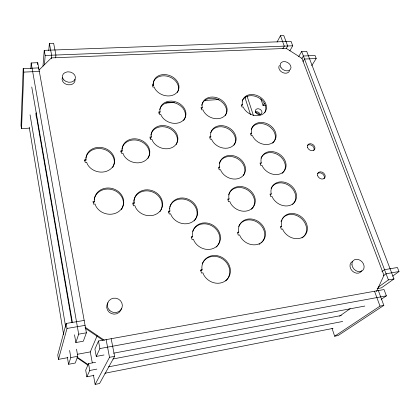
<?xml version="1.0" encoding="UTF-8"?>
<svg xmlns="http://www.w3.org/2000/svg" width="420" height="420" viewBox="0 0 420 420"><rect width="100%" height="100%" fill="white"/><g stroke="black" fill="none" stroke-linecap="round" stroke-linejoin="round"><path stroke-width="0.63" d="M38.609 69.022L38.687 67.888L23.205 68.581L21 125.459L21.52 128.704L29.363 128.126M21.52 128.704L23.798 72.109L23.205 68.581M30.844 68.822L31.164 62.958L37.748 62.68L86.405 332.808L83.302 341.219L75.857 342.552L74.519 334.808M37.616 64.627L37.748 62.68M36.078 116.146L36.314 112.907M42.982 66.15L44.231 50.358L291.044 41.328L292.719 45.791L289.832 50.883M44.436 64.606L45.181 55.456L44.231 50.358M48.752 50.594L49.387 43.412L53.634 43.271L55.928 55.036L55.634 57.892M51.303 58.769L51.644 55.204L49.387 43.412M86.121 159.542L84.641 159.679L85.181 162.383L86.667 162.246L87.323 164.089A14.453 12.243 14.1 0 0 110.444 169.15A14.453 12.243 14.1 0 0 106.37 148.958A14.453 12.243 14.1 0 0 86.032 157.663L85.89 160.671L84.41 160.808M94.516 201.169L92.993 201.338L93.571 204.204L95.088 204.031L95.776 205.973A14.81 13.01 15 0 0 119.511 210.94A14.81 13.01 15 0 0 115.195 189.567A14.81 13.01 15 0 0 94.406 199.174L94.248 202.209L93.24 202.325M84.173 320.423L66.171 323.463L57.766 354.989L58.469 359.378L67.872 357.63M58.469 359.378L67.011 328.451L66.171 323.463M122.32 150.591L120.897 150.712L121.495 153.342L122.918 153.216L123.606 155.006A14.054 11.781 18.7 0 0 146.018 159.999A14.054 11.781 18.7 0 0 141.535 140.38A14.054 11.781 18.7 0 0 122.178 148.764L121.989 151.72L120.572 151.846M153.599 84.698L152.292 84.772L152.906 87.113L154.214 87.04L154.886 88.641A13.125 10.295 21 0 0 175.675 93.65A13.125 10.295 21 0 0 171.087 76.151A13.125 10.295 21 0 0 153.426 83.076L153.599 84.698L153.211 85.927L153.095 84.851M76.529 349.162L77.752 356.276L75.259 363.032L68.549 364.303L70.812 357.562L69.62 350.464M75.857 342.552L78.677 334.163L31.164 62.958M151.321 136.862L149.951 136.978L150.586 139.524L151.961 139.409L152.659 141.141A13.692 11.272 21.8 0 0 174.4 146.092A13.692 11.272 21.8 0 0 169.633 127.108A13.692 11.272 21.8 0 0 151.142 135.098L151.321 136.862L150.922 138.007L150.008 138.08M160.094 111.809L158.765 111.904L159.401 114.34L160.729 114.245L161.427 115.91A13.367 10.731 22.1 0 0 182.595 120.871A13.367 10.731 22.1 0 0 177.828 102.674A13.367 10.731 22.1 0 0 159.91 110.119L160.094 111.809L159.679 112.99L158.797 113.053M132.888 203.952L133.859 203.842L134.237 202.823L134.075 200.855A14.511 12.7 21.6 0 1 153.946 191.363A14.511 12.7 21.6 0 1 158.76 212.441A14.511 12.7 21.6 0 1 135.602 207.564L134.883 205.648L133.413 205.816L132.773 202.991L134.237 202.823M92.269 362.786L90.305 351.897L97.088 335.843M95.623 362.281L88.547 363.626L85.685 370.146L86.856 376.798L93.923 375.406M381.155 299.392L386.384 295.838L384.027 289.543L98.485 340.998L94.92 349.115L96.264 356.433L103.992 354.984M201.763 108.612L202.277 107.447L202.046 105.803A13.03 10.285 25.8 0 1 218.978 98.579A13.03 10.285 25.8 0 1 224.175 116.314A13.03 10.285 25.8 0 1 203.695 111.442L202.976 109.825L201.7 109.914L201.007 107.536L202.277 107.447M86.856 376.798L89.77 370.487L88.547 363.626M96.264 356.433L99.897 348.569L98.485 340.998M376.504 291.475L383.959 275.315L301.964 58.391L286.319 48.405L51.387 57.881L38.96 70.088M169.916 211.003L168.488 211.176L169.192 213.995L170.62 213.822L171.381 215.728A14.364 12.511 27.4 0 0 194.14 220.521A14.364 12.511 27.4 0 0 188.864 199.5A14.364 12.511 27.4 0 0 169.701 209.039L169.916 211.003L169.439 211.995L168.494 212.105M210.284 137.76L210.829 136.652L210.578 134.93A13.298 10.726 27.7 0 1 227.74 127.145A13.298 10.726 27.7 0 1 233.158 145.635A13.298 10.726 27.7 0 1 212.299 140.81L211.554 139.125L210.257 139.235L209.538 136.757L210.829 136.652M245.579 96.82L245.049 97.823L250.535 114.65M241.883 105.819L242.492 104.669L242.209 103.063A12.758 9.87 28.8 0 1 258.242 96.023A12.758 9.87 28.8 0 1 263.839 113.358A12.758 9.87 28.8 0 1 243.989 108.575L243.238 106.99L242.015 107.079L241.269 104.753L242.492 104.669M111.179 338.714L114.613 356.349L99.561 383.512L95.125 384.405L109.51 357.315L106.118 339.623M277.074 42.058L280.45 35.705L283.815 35.595L287.669 45.985L286.23 48.573M282.86 48.71L284.282 46.116L280.45 35.705M219.161 168.158L219.749 167.108L219.476 165.312A13.582 11.183 30.2 0 1 236.88 156.917A13.582 11.183 30.2 0 1 242.529 176.206A13.582 11.183 30.2 0 1 221.277 171.444L220.505 169.691L219.188 169.822L218.431 167.239L219.749 167.108M262.978 105.536L264.274 103.289M251.045 134.29L251.685 133.192L251.386 131.518A13.025 10.269 30.9 0 1 267.624 123.937A13.025 10.269 30.9 0 1 273.446 141.992A13.025 10.269 30.9 0 1 253.239 137.256L252.467 135.613L251.228 135.718L250.446 133.298L251.685 133.192M298.699 56.543L301.675 51.502L306.679 51.287L393.986 278.933L381.397 287.863L377.165 288.619M192.691 236.418L191.268 236.612L192.024 239.505L193.452 239.311L194.245 241.269A14.522 12.752 32.8 0 0 217.098 245.963A14.522 12.752 32.8 0 0 211.444 224.369A14.522 12.752 32.8 0 0 192.444 234.397L192.691 236.418L192.15 237.342L191.2 237.473M301.87 58.553L303.387 56.018L315.047 55.493L316.213 58.501L311.698 65.699M303.009 61.572L304.537 59.041L316.213 58.501M228.433 199.889L229.058 198.902L228.769 197.022A13.902 11.66 33.4 0 1 246.409 187.976A13.902 11.66 33.4 0 1 252.31 208.121A13.902 11.66 33.4 0 1 230.648 203.427L229.845 201.595L228.506 201.758L227.719 199.059L229.058 198.902M260.589 163.958L261.272 162.918L260.951 161.165A13.319 10.689 33.4 0 1 277.389 153.011A13.319 10.689 33.4 0 1 283.458 171.827A13.319 10.689 33.4 0 1 262.883 167.15L262.085 165.438L260.825 165.564L260.012 163.044L261.272 162.918M200.56 270.811L201.527 270.664L202.115 269.819L201.847 267.708A14.879 13.272 38.3 0 1 221.104 256.935A14.879 13.272 38.3 0 1 227.015 279.484A14.879 13.272 38.3 0 1 203.726 274.88L202.902 272.843L201.453 273.063L200.66 270.039L202.115 269.819M238.119 233.037L238.786 232.118L238.476 230.15A14.254 12.149 37.4 0 1 256.363 220.406A14.254 12.149 37.4 0 1 262.531 241.458A14.254 12.149 37.4 0 1 240.44 236.849L239.61 234.943L238.25 235.127L237.426 232.307L238.786 232.118M270.543 194.896L271.268 193.919L270.926 192.087A13.639 11.114 36.4 0 1 287.569 183.309A13.639 11.114 36.4 0 1 293.9 202.944A13.639 11.114 36.4 0 1 272.942 198.329L272.113 196.544L270.832 196.702L269.987 194.066L271.268 193.919M280.933 227.189L281.699 226.275L281.342 224.359A14.002 11.555 39.9 0 1 298.19 214.914A14.002 11.555 39.9 0 1 304.799 235.421A14.002 11.555 39.9 0 1 283.442 230.885L282.587 229.021L281.284 229.204L280.403 226.453L281.699 226.275M381.911 271.651L384.52 269.687L397.43 267.503L399 271.541L392.632 276.124M383.439 275.699L386.069 273.756L399 271.541M378.031 287.348L388.406 279.909L393.986 278.933M339.57 316.197L350.185 308.627M332.036 328.33L334.661 336.215L380.006 306.122L383.838 305.398L378.341 290.567M383.838 305.398L338.121 335.517L334.661 336.215M104.848 373.259L332.997 328.393M89.77 370.487L96.852 369.117M108.433 366.87L342.704 321.452M112.99 358.974L341.339 315.499M109.51 357.315L114.613 356.349M113.652 353.168L364.822 306.054M77.233 354.312L90.305 351.897M70.812 357.562L77.752 356.276M99.897 348.569L386.384 295.838M78.677 334.163L86.405 332.808M67.011 328.451L85.066 325.353M265.55 105.236L263.051 105.41L260.831 98.81M165.89 103.016L174.4 102.459M204.519 100.48L218.925 99.535M244.461 97.86L245.774 97.776M23.798 72.109L39.317 71.384M45.181 55.456L292.719 45.791M85.076 327.206L104.386 340.294M85.349 328.304L102.995 340.268M77.228 357.173L88.526 364.87M77.023 357.735L87.748 365.043M301.675 51.502L388.406 279.909M374.53 291.249L380.006 306.122M247.034 96.038L253.423 115.537M93.445 375.081L95.125 384.405M31.757 86.987L72.403 322.544M35.873 113.164L71.962 322.655M30.061 114.828L65.72 327.222M29.227 127.186L63.62 334.582M67.368 357.194L68.549 364.303M201.395 269.608L201.527 270.664M133.78 202.86L133.859 203.842M289.517 70.66A5.738 4.237 29.4 0 1 282.408 72.424A5.738 4.237 29.4 0 1 279.394 65.478M361.646 270.706A6.762 5.423 46.7 0 1 352.249 270.942A6.762 5.423 46.7 0 1 352.48 261.424M121.527 308.201A7.492 7.182 17.2 0 1 111.416 313.588A7.492 7.182 17.2 0 1 107.982 302.741M74.981 79.275A6.557 5.161 12.1 0 1 68.192 84.788A6.557 5.161 12.1 0 1 62.318 77.695M255.491 112.649A3.46 2.699 29.5 0 1 259.234 114.56M307.519 145.404A4.058 3.15 34.9 0 1 312.454 145.856A4.058 3.15 34.9 0 1 313.787 150.428M317.604 173.513A4.153 3.265 37.4 0 1 322.618 173.922A4.153 3.265 37.4 0 1 324.014 178.678M242.167 100.973A12.721 9.854 28.8 0 1 258.017 97.377A12.721 9.854 28.8 0 1 264.789 112.518M273.714 141.997A12.989 10.253 30.9 0 1 272.606 143.194M251.244 129.35A12.989 10.253 30.9 0 1 267.661 125.402A12.989 10.253 30.9 0 1 274.024 141.561M260.951 158.256A13.283 10.673 33.4 0 1 279.174 155.526A13.283 10.673 33.4 0 1 282.156 173.35M271.094 188.375A13.603 11.099 36.4 0 1 289.653 186.013A13.603 11.099 36.4 0 1 292.551 204.43M282.314 218.752A13.965 11.534 40 0 1 301.954 219.03A13.965 11.534 40 0 1 301.933 237.977M281.006 221.498A13.965 11.534 40 0 1 281.699 219.786M260.174 243.721A14.212 12.128 37.4 0 1 259.056 244.388M238.623 226.585A14.212 12.128 37.4 0 1 258.321 222.91A14.212 12.128 37.4 0 1 261.188 242.928M228.564 194.901A13.86 11.645 33.4 0 1 247.448 189.903A13.86 11.645 33.4 0 1 251.475 209.223M219.324 163.406A13.545 11.167 30.2 0 1 236.686 158.188A13.545 11.167 30.2 0 1 243.285 175.591M210.667 132.699A13.262 10.71 27.7 0 1 227.887 128.63A13.262 10.71 27.7 0 1 233.935 145.173M201.7 105.326A12.999 10.269 25.8 0 1 201.989 104.281M202.178 103.782A12.999 10.269 25.8 0 1 218.841 99.955A12.999 10.269 25.8 0 1 225.278 115.558M153.037 84.31A13.094 10.285 20.9 0 1 168.866 76.655A13.094 10.285 20.9 0 1 177.329 92.547M159.737 109.615A13.33 10.715 22.1 0 1 160.072 108.544M160.288 108.029A13.33 10.715 22.1 0 1 178.106 104.228A13.33 10.715 22.1 0 1 183.603 120.524M150.88 135.056A13.655 11.256 21.8 0 1 151.163 133.901M151.358 133.35A13.655 11.256 21.8 0 1 168.977 128.158A13.655 11.256 21.8 0 1 176.138 144.632M121.916 149.278A14.018 11.76 18.7 0 1 139.571 140.868A14.018 11.76 18.7 0 1 147.971 158.424M113.558 165.764A14.417 12.222 14 0 1 112.665 167.475M85.885 158.161A14.417 12.222 14 0 1 103.01 149A14.417 12.222 14 0 1 113.778 165.165M122.425 207.638A14.768 12.983 15 0 1 121.301 209.627M94.211 199.658A14.768 12.983 15 0 1 112.025 189.593A14.768 12.983 15 0 1 122.64 207.118M133.749 201.322A14.469 12.674 21.6 0 1 152.523 191.972A14.469 12.674 21.6 0 1 159.989 211.596M169.822 206.782A14.322 12.49 27.4 0 1 189.614 201.169A14.322 12.49 27.4 0 1 194.15 220.925M169.323 208.929A14.322 12.49 27.4 0 1 169.517 207.837M217.728 245.406A14.479 12.731 32.9 0 1 216.248 247.081M192.617 231.446A14.479 12.731 32.9 0 1 211.585 225.677A14.479 12.731 32.9 0 1 218.043 244.949M202.167 263.933A14.837 13.246 38.4 0 1 223.136 259.371A14.837 13.246 38.4 0 1 225.703 280.928M255.255 111.836A3.465 2.699 29.5 0 1 260.148 114.335M281.032 67.688A5.77 4.242 29.4 0 0 290.441 69.305A5.77 4.242 29.4 0 0 285.259 61.656A5.77 4.242 29.4 0 0 281.032 67.688M351.944 264.815A6.804 5.444 46.6 0 0 361.673 271.136A6.804 5.444 46.6 0 0 360.46 260.463A6.804 5.444 46.6 0 0 351.944 264.815M109.211 310.018A7.539 7.214 17.4 0 0 121.963 307.855A7.539 7.214 17.4 0 0 113.368 298.231A7.539 7.214 17.4 0 0 109.211 310.018M63.871 79.958A6.594 5.176 12.1 0 0 75.044 79.354A6.594 5.176 12.1 0 0 67.83 71.804A6.594 5.176 12.1 0 0 63.871 79.958M307.582 147.541A4.069 3.155 34.9 0 0 314.044 150.014A4.069 3.155 34.9 0 0 311.861 144.013A4.069 3.155 34.9 0 0 307.582 147.541M317.73 175.854A4.163 3.265 37.3 0 0 324.308 178.348A4.163 3.265 37.3 0 0 322.035 172.116A4.163 3.265 37.3 0 0 317.73 175.854M255.853 112.639A3.491 2.709 29.4 0 0 261.602 113.537A3.491 2.709 29.4 0 0 258.547 108.78A3.491 2.709 29.4 0 0 255.853 112.639"/></g></svg>
